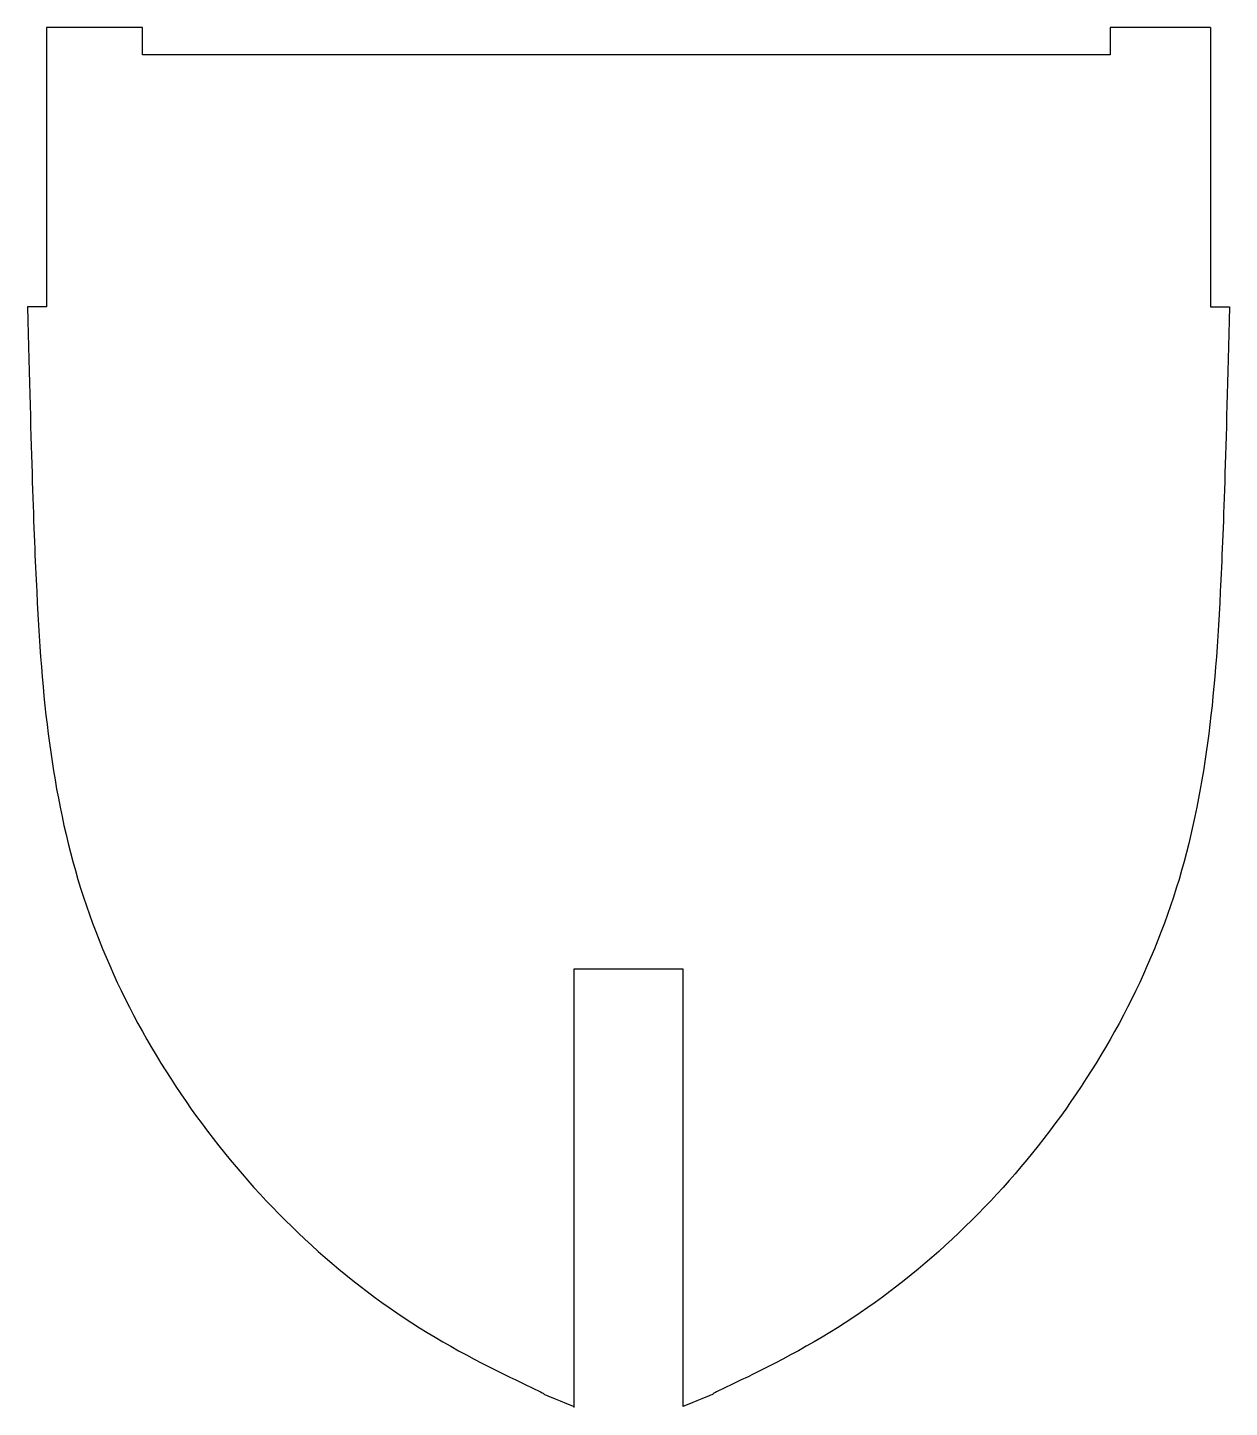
# Model space of a CAD drawing. Header units: millimetres. Extents: x -40 to 48, y -32 to 69.
import ezdxf

# ---------------------------------------------------------------- set-up
doc = ezdxf.new("R2010")
doc.units = ezdxf.units.MM

msp = doc.modelspace()

# ---------------------------------------------------------------- linework, layer by layer
at = {"color": 7, "linetype": 'Continuous'}
for p, q in [((-31.87, 69.5), (-38.97, 69.5)), ((-38.97, 69.5), (-38.97, 48.88)), ((-31.87, 67.49), (-31.87, 69.5)), ((46.97, 69.5), (39.57, 69.5)), ((39.57, 69.5), (39.57, 67.49)), ((46.97, 69.5), (46.97, 48.88)), ((39.57, 67.49), (-31.87, 67.49)), ((-38.97, 48.88), (-40.36, 48.88)), ((46.97, 48.88), (48.36, 48.88)), ((0, 0), (8, 0)), ((0, -32.39), (0, 0)), ((8, 0), (8, -32.33))]:
    msp.add_line(p, q, dxfattribs=at)
for points, knots in [([(-40.36, 48.88), (-40.1, 37.92), (-39.74, 26.93), (-38.89, 15.92), (-36.61, 5.22), (-32.16, -4.8), (-26.08, -13.75), (-18.63, -21.54), (-9.9, -27.85), (0, -32.33), (-3.38, -30.97), (0, -32.33)], [0, 0, 0, 0, 0.1116649, 0.2237287, 0.3363054, 0.4477074, 0.5593952, 0.6696672, 0.7795468, 0.8892355, 1, 1, 1, 1]), ([(48.36, 48.88), (48.1, 37.92), (47.74, 26.93), (46.89, 15.92), (44.61, 5.22), (40.16, -4.8), (34.09, -13.75), (26.63, -21.54), (17.91, -27.85), (8, -32.33), (11.38, -30.97), (8, -32.33)], [0, 0, 0, 0, 0.111665, 0.223729, 0.336305, 0.447707, 0.559395, 0.669667, 0.779547, 0.889235, 1, 1, 1, 1])]:
    msp.add_open_spline(points, degree=3, knots=knots, dxfattribs=at)

doc.saveas('drawing.dxf')
